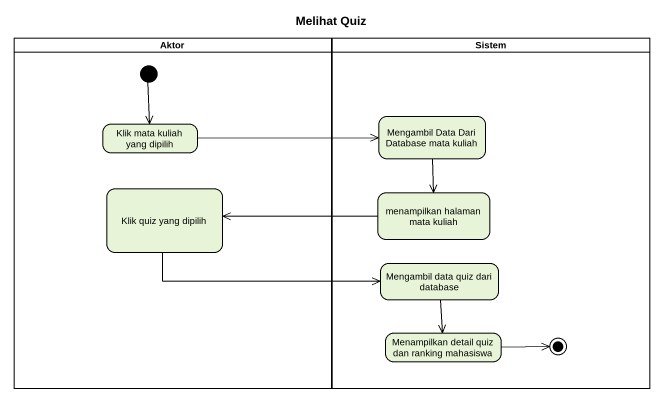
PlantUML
@startuml
title Melihat Quiz
hide empty description
state Aktor <<partition>> {
  state "Klik mata kuliah yang dipilih" as Klik_mata_kuliah_yang
  state "Klik quiz yang dipilih" as Klik_quiz_yang_dipilih
  [*] --> Klik_mata_kuliah_yang
}
state Sistem <<partition>> {
  state "Mengambil Data Dari Database mata kuliah" as Mengambil_Data_Dari
  state "menampilkan halaman mata kuliah" as menampilkan_halaman_mata
  state "Mengambil data quiz dari database" as Mengambil_data_quiz_dari
  state "Menampilkan detail quiz dan ranking mahasiswa" as Menampilkan_detail_quiz_dan
  Menampilkan_detail_quiz_dan -right-> [*]
}
Mengambil_Data_Dari --> menampilkan_halaman_mata
Klik_mata_kuliah_yang -right-> Mengambil_Data_Dari
Klik_quiz_yang_dipilih -right-> Mengambil_data_quiz_dari
menampilkan_halaman_mata -left-> Klik_quiz_yang_dipilih
Mengambil_data_quiz_dari --> Menampilkan_detail_quiz_dan
@enduml
